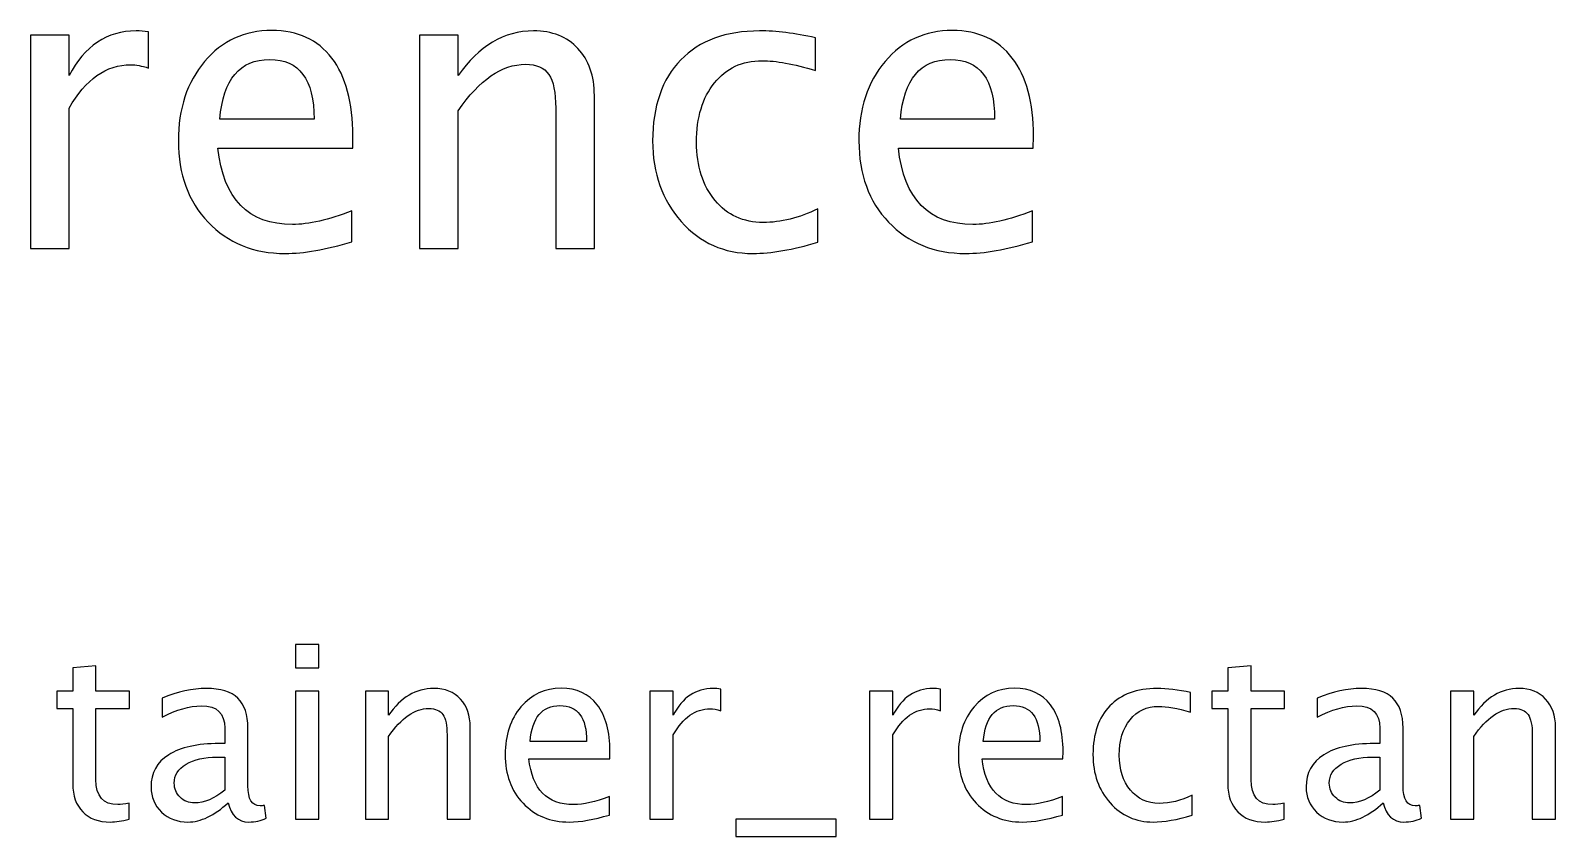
# Model space of a CAD drawing. Header units: centimetres. Extents: x -276 to 74, y -105 to 60.
# Drawn here: x 2.67 to 10.68, y 43.08 to 47.32 of the extents above; entities that cross this region are included whole.
import ezdxf

# ---------------------------------------------------------------- set-up
doc = ezdxf.new("R2010")
doc.units = ezdxf.units.CM
doc.header["$MEASUREMENT"] = 0
doc.layers.add('Layer 1', color=7, linetype='Continuous')

msp = doc.modelspace()

# ---------------------------------------------------------------- linework, layer by layer
at = {"layer": 'Layer 1'}
for points, knots in [([(2.66597, 46.17044), (2.66597, 46.17044), (2.66597, 47.29228), (2.66597, 47.29228), (2.66597, 47.29228), (2.66597, 47.29228), (2.86917, 47.29228), (2.86917, 47.29228), (2.86917, 47.29228), (2.86917, 47.29228), (2.86917, 47.08026), (2.86917, 47.08026), (2.86917, 47.08026), (2.94996, 47.23724), (3.06708, 47.31556), (3.22089, 47.31556), (3.22089, 47.31556), (3.2417, 47.31556), (3.26358, 47.31379), (3.28615, 47.31027), (3.28615, 47.31027), (3.28615, 47.31027), (3.28615, 47.12012), (3.28615, 47.12012), (3.28615, 47.12012), (3.25088, 47.13176), (3.21983, 47.13776), (3.19302, 47.13776), (3.19302, 47.13776), (3.0639, 47.13776), (2.95595, 47.06156), (2.86917, 46.90881), (2.86917, 46.90881), (2.86917, 46.90881), (2.86917, 46.17044), (2.86917, 46.17044), (2.86917, 46.17044), (2.86917, 46.17044), (2.66597, 46.17044), (2.66597, 46.17044)], [0, 0, 0, 0, 0.0909091, 0.0909091, 0.0909091, 0.0909091, 0.1818182, 0.1818182, 0.1818182, 0.1818182, 0.2727273, 0.2727273, 0.2727273, 0.2727273, 0.3636364, 0.3636364, 0.3636364, 0.3636364, 0.4545455, 0.4545455, 0.4545455, 0.4545455, 0.5454545, 0.5454545, 0.5454545, 0.5454545, 0.6363636, 0.6363636, 0.6363636, 0.6363636, 0.7272727, 0.7272727, 0.7272727, 0.7272727, 0.8181818, 0.8181818, 0.8181818, 0.8181818, 1, 1, 1, 1]), ([(4.35542, 46.20642), (4.2189, 46.1655), (4.10213, 46.14504), (4.00476, 46.14504), (4.00476, 46.14504), (3.8386, 46.14504), (3.70349, 46.20007), (3.59942, 46.30979), (3.59942, 46.30979), (3.49535, 46.4195), (3.44314, 46.56167), (3.44314, 46.73665), (3.44314, 46.73665), (3.44314, 46.90634), (3.489, 47.04568), (3.58108, 47.15469), (3.58108, 47.15469), (3.67315, 47.26335), (3.79098, 47.31768), (3.93456, 47.31768), (3.93456, 47.31768), (4.07038, 47.31768), (4.17551, 47.26934), (4.24959, 47.17268), (4.24959, 47.17268), (4.32367, 47.07602), (4.36072, 46.93914), (4.36072, 46.7617), (4.36072, 46.7617), (4.36072, 46.7617), (4.35966, 46.69961), (4.35966, 46.69961), (4.35966, 46.69961), (4.35966, 46.69961), (3.65057, 46.69961), (3.65057, 46.69961), (3.65057, 46.69961), (3.68021, 46.4315), (3.81109, 46.29744), (4.04286, 46.29744), (4.04286, 46.29744), (4.12788, 46.29744), (4.23195, 46.32143), (4.35542, 46.36941), (4.35542, 46.36941), (4.35542, 46.36941), (4.35542, 46.20642), (4.35542, 46.20642)], [0, 0, 0, 0, 0.0769231, 0.0769231, 0.0769231, 0.0769231, 0.1538462, 0.1538462, 0.1538462, 0.1538462, 0.2307692, 0.2307692, 0.2307692, 0.2307692, 0.3076923, 0.3076923, 0.3076923, 0.3076923, 0.3846154, 0.3846154, 0.3846154, 0.3846154, 0.4615385, 0.4615385, 0.4615385, 0.4615385, 0.5384615, 0.5384615, 0.5384615, 0.5384615, 0.6153846, 0.6153846, 0.6153846, 0.6153846, 0.6923077, 0.6923077, 0.6923077, 0.6923077, 0.7692308, 0.7692308, 0.7692308, 0.7692308, 0.8461538, 0.8461538, 0.8461538, 0.8461538, 1, 1, 1, 1]), ([(4.71138, 46.17044), (4.71138, 46.17044), (4.71138, 47.29228), (4.71138, 47.29228), (4.71138, 47.29228), (4.71138, 47.29228), (4.91458, 47.29228), (4.91458, 47.29228), (4.91458, 47.29228), (4.91458, 47.29228), (4.91458, 47.08026), (4.91458, 47.08026), (4.91458, 47.08026), (5.02218, 47.23724), (5.15412, 47.31556), (5.31005, 47.31556), (5.31005, 47.31556), (5.40812, 47.31556), (5.48608, 47.28487), (5.54358, 47.22313), (5.54358, 47.22313), (5.60109, 47.16175), (5.63002, 47.07884), (5.63002, 46.97513), (5.63002, 46.97513), (5.63002, 46.97513), (5.63002, 46.17044), (5.63002, 46.17044), (5.63002, 46.17044), (5.63002, 46.17044), (5.42681, 46.17044), (5.42681, 46.17044), (5.42681, 46.17044), (5.42681, 46.17044), (5.42681, 46.90881), (5.42681, 46.90881), (5.42681, 46.90881), (5.42681, 46.99206), (5.41447, 47.05133), (5.39013, 47.08661), (5.39013, 47.08661), (5.36543, 47.12224), (5.32486, 47.13987), (5.26806, 47.13987), (5.26806, 47.13987), (5.14318, 47.13987), (5.02535, 47.05838), (4.91458, 46.8954), (4.91458, 46.8954), (4.91458, 46.8954), (4.91458, 46.17044), (4.91458, 46.17044), (4.91458, 46.17044), (4.91458, 46.17044), (4.71138, 46.17044), (4.71138, 46.17044)], [0, 0, 0, 0, 0.0666667, 0.0666667, 0.0666667, 0.0666667, 0.1333333, 0.1333333, 0.1333333, 0.1333333, 0.2, 0.2, 0.2, 0.2, 0.2666667, 0.2666667, 0.2666667, 0.2666667, 0.3333333, 0.3333333, 0.3333333, 0.3333333, 0.4, 0.4, 0.4, 0.4, 0.4666667, 0.4666667, 0.4666667, 0.4666667, 0.5333333, 0.5333333, 0.5333333, 0.5333333, 0.6, 0.6, 0.6, 0.6, 0.6666667, 0.6666667, 0.6666667, 0.6666667, 0.7333333, 0.7333333, 0.7333333, 0.7333333, 0.8, 0.8, 0.8, 0.8, 0.8666667, 0.8666667, 0.8666667, 0.8666667, 1, 1, 1, 1]), ([(6.80406, 46.20431), (6.67248, 46.1648), (6.55888, 46.14504), (6.46328, 46.14504), (6.46328, 46.14504), (6.31159, 46.14504), (6.186, 46.20113), (6.08616, 46.31296), (6.08616, 46.31296), (5.98632, 46.42515), (5.93623, 46.56661), (5.93623, 46.737), (5.93623, 46.737), (5.93623, 46.91904), (5.98562, 47.06121), (6.0844, 47.16281), (6.0844, 47.16281), (6.18318, 47.26476), (6.32111, 47.31556), (6.49821, 47.31556), (6.49821, 47.31556), (6.58534, 47.31556), (6.68341, 47.30356), (6.79136, 47.27958), (6.79136, 47.27958), (6.79136, 47.27958), (6.79136, 47.10812), (6.79136, 47.10812), (6.79136, 47.10812), (6.67671, 47.14199), (6.58323, 47.15892), (6.51126, 47.15892), (6.51126, 47.15892), (6.40684, 47.15892), (6.32323, 47.11977), (6.26079, 47.0418), (6.26079, 47.0418), (6.19834, 46.96384), (6.16695, 46.85977), (6.16695, 46.72995), (6.16695, 46.72995), (6.16695, 46.604), (6.1994, 46.5024), (6.26396, 46.42444), (6.26396, 46.42444), (6.32852, 46.34683), (6.41283, 46.30802), (6.51761, 46.30802), (6.51761, 46.30802), (6.61039, 46.30802), (6.70564, 46.33201), (6.80406, 46.37999), (6.80406, 46.37999), (6.80406, 46.37999), (6.80406, 46.20431), (6.80406, 46.20431)], [0, 0, 0, 0, 0.0666667, 0.0666667, 0.0666667, 0.0666667, 0.1333333, 0.1333333, 0.1333333, 0.1333333, 0.2, 0.2, 0.2, 0.2, 0.2666667, 0.2666667, 0.2666667, 0.2666667, 0.3333333, 0.3333333, 0.3333333, 0.3333333, 0.4, 0.4, 0.4, 0.4, 0.4666667, 0.4666667, 0.4666667, 0.4666667, 0.5333333, 0.5333333, 0.5333333, 0.5333333, 0.6, 0.6, 0.6, 0.6, 0.6666667, 0.6666667, 0.6666667, 0.6666667, 0.7333333, 0.7333333, 0.7333333, 0.7333333, 0.8, 0.8, 0.8, 0.8, 0.8666667, 0.8666667, 0.8666667, 0.8666667, 1, 1, 1, 1]), ([(7.9326, 46.20642), (7.79608, 46.1655), (7.67931, 46.14504), (7.58194, 46.14504), (7.58194, 46.14504), (7.41578, 46.14504), (7.28067, 46.20007), (7.1766, 46.30979), (7.1766, 46.30979), (7.07253, 46.4195), (7.02032, 46.56167), (7.02032, 46.73665), (7.02032, 46.73665), (7.02032, 46.90634), (7.06618, 47.04568), (7.15826, 47.15469), (7.15826, 47.15469), (7.25033, 47.26335), (7.36816, 47.31768), (7.51174, 47.31768), (7.51174, 47.31768), (7.64756, 47.31768), (7.75269, 47.26934), (7.82677, 47.17268), (7.82677, 47.17268), (7.90085, 47.07602), (7.9379, 46.93914), (7.9379, 46.7617), (7.9379, 46.7617), (7.9379, 46.7617), (7.93684, 46.69961), (7.93684, 46.69961), (7.93684, 46.69961), (7.93684, 46.69961), (7.22775, 46.69961), (7.22775, 46.69961), (7.22775, 46.69961), (7.25739, 46.4315), (7.38827, 46.29744), (7.62004, 46.29744), (7.62004, 46.29744), (7.70506, 46.29744), (7.80913, 46.32143), (7.9326, 46.36941), (7.9326, 46.36941), (7.9326, 46.36941), (7.9326, 46.20642), (7.9326, 46.20642)], [0, 0, 0, 0, 0.0769231, 0.0769231, 0.0769231, 0.0769231, 0.1538462, 0.1538462, 0.1538462, 0.1538462, 0.2307692, 0.2307692, 0.2307692, 0.2307692, 0.3076923, 0.3076923, 0.3076923, 0.3076923, 0.3846154, 0.3846154, 0.3846154, 0.3846154, 0.4615385, 0.4615385, 0.4615385, 0.4615385, 0.5384615, 0.5384615, 0.5384615, 0.5384615, 0.6153846, 0.6153846, 0.6153846, 0.6153846, 0.6923077, 0.6923077, 0.6923077, 0.6923077, 0.7692308, 0.7692308, 0.7692308, 0.7692308, 0.8461538, 0.8461538, 0.8461538, 0.8461538, 1, 1, 1, 1]), ([(3.66116, 46.85201), (3.66116, 46.85201), (4.15646, 46.85201), (4.15646, 46.85201), (4.15646, 46.85201), (4.15646, 47.06085), (4.07849, 47.16527), (3.92292, 47.16527), (3.92292, 47.16527), (3.76629, 47.16527), (3.67915, 47.06085), (3.66116, 46.85201)], [0, 0, 0, 0, 0.25, 0.25, 0.25, 0.25, 0.5, 0.5, 0.5, 0.5, 1, 1, 1, 1]), ([(7.23834, 46.85201), (7.23834, 46.85201), (7.73364, 46.85201), (7.73364, 46.85201), (7.73364, 46.85201), (7.73364, 47.06085), (7.65567, 47.16527), (7.5001, 47.16527), (7.5001, 47.16527), (7.34347, 47.16527), (7.25633, 47.06085), (7.23834, 46.85201)], [0, 0, 0, 0, 0.25, 0.25, 0.25, 0.25, 0.5, 0.5, 0.5, 0.5, 1, 1, 1, 1]), ([(4.0593, 43.96673), (4.0593, 43.96673), (4.0593, 44.08865), (4.0593, 44.08865), (4.0593, 44.08865), (4.0593, 44.08865), (4.18122, 44.08865), (4.18122, 44.08865), (4.18122, 44.08865), (4.18122, 44.08865), (4.18122, 43.96673), (4.18122, 43.96673), (4.18122, 43.96673), (4.18122, 43.96673), (4.0593, 43.96673), (4.0593, 43.96673)], [0, 0, 0, 0, 0.2, 0.2, 0.2, 0.2, 0.4, 0.4, 0.4, 0.4, 0.6, 0.6, 0.6, 0.6, 1, 1, 1, 1]), ([(3.18406, 43.17065), (3.14638, 43.16028), (3.11358, 43.1552), (3.08585, 43.1552), (3.08585, 43.1552), (3.02362, 43.1552), (2.97515, 43.17298), (2.94043, 43.20854), (2.94043, 43.20854), (2.90551, 43.2441), (2.88815, 43.29342), (2.88815, 43.35671), (2.88815, 43.35671), (2.88815, 43.35671), (2.88815, 43.7521), (2.88815, 43.7521), (2.88815, 43.7521), (2.88815, 43.7521), (2.80391, 43.7521), (2.80391, 43.7521), (2.80391, 43.7521), (2.80391, 43.7521), (2.80391, 43.84354), (2.80391, 43.84354), (2.80391, 43.84354), (2.80391, 43.84354), (2.88815, 43.84354), (2.88815, 43.84354), (2.88815, 43.84354), (2.88815, 43.84354), (2.88815, 43.96525), (2.88815, 43.96525), (2.88815, 43.96525), (2.88815, 43.96525), (3.01007, 43.97689), (3.01007, 43.97689), (3.01007, 43.97689), (3.01007, 43.97689), (3.01007, 43.84354), (3.01007, 43.84354), (3.01007, 43.84354), (3.01007, 43.84354), (3.1866, 43.84354), (3.1866, 43.84354), (3.1866, 43.84354), (3.1866, 43.84354), (3.1866, 43.7521), (3.1866, 43.7521), (3.1866, 43.7521), (3.1866, 43.7521), (3.01007, 43.7521), (3.01007, 43.7521), (3.01007, 43.7521), (3.01007, 43.7521), (3.01007, 43.37872), (3.01007, 43.37872), (3.01007, 43.37872), (3.01007, 43.29067), (3.04838, 43.24664), (3.12479, 43.24664), (3.12479, 43.24664), (3.14109, 43.24664), (3.16078, 43.24939), (3.18406, 43.25468), (3.18406, 43.25468), (3.18406, 43.25468), (3.18406, 43.17065), (3.18406, 43.17065)], [0, 0, 0, 0, 0.0555556, 0.0555556, 0.0555556, 0.0555556, 0.1111111, 0.1111111, 0.1111111, 0.1111111, 0.1666667, 0.1666667, 0.1666667, 0.1666667, 0.2222222, 0.2222222, 0.2222222, 0.2222222, 0.2777778, 0.2777778, 0.2777778, 0.2777778, 0.3333333, 0.3333333, 0.3333333, 0.3333333, 0.3888889, 0.3888889, 0.3888889, 0.3888889, 0.4444444, 0.4444444, 0.4444444, 0.4444444, 0.5, 0.5, 0.5, 0.5, 0.5555556, 0.5555556, 0.5555556, 0.5555556, 0.6111111, 0.6111111, 0.6111111, 0.6111111, 0.6666667, 0.6666667, 0.6666667, 0.6666667, 0.7222222, 0.7222222, 0.7222222, 0.7222222, 0.7777778, 0.7777778, 0.7777778, 0.7777778, 0.8333333, 0.8333333, 0.8333333, 0.8333333, 0.8888889, 0.8888889, 0.8888889, 0.8888889, 1, 1, 1, 1]), ([(9.2555, 43.17065), (9.21782, 43.16028), (9.18502, 43.1552), (9.15729, 43.1552), (9.15729, 43.1552), (9.09506, 43.1552), (9.04659, 43.17298), (9.01187, 43.20854), (9.01187, 43.20854), (8.97695, 43.2441), (8.95959, 43.29342), (8.95959, 43.35671), (8.95959, 43.35671), (8.95959, 43.35671), (8.95959, 43.7521), (8.95959, 43.7521), (8.95959, 43.7521), (8.95959, 43.7521), (8.87535, 43.7521), (8.87535, 43.7521), (8.87535, 43.7521), (8.87535, 43.7521), (8.87535, 43.84354), (8.87535, 43.84354), (8.87535, 43.84354), (8.87535, 43.84354), (8.95959, 43.84354), (8.95959, 43.84354), (8.95959, 43.84354), (8.95959, 43.84354), (8.95959, 43.96525), (8.95959, 43.96525), (8.95959, 43.96525), (8.95959, 43.96525), (9.08151, 43.97689), (9.08151, 43.97689), (9.08151, 43.97689), (9.08151, 43.97689), (9.08151, 43.84354), (9.08151, 43.84354), (9.08151, 43.84354), (9.08151, 43.84354), (9.25804, 43.84354), (9.25804, 43.84354), (9.25804, 43.84354), (9.25804, 43.84354), (9.25804, 43.7521), (9.25804, 43.7521), (9.25804, 43.7521), (9.25804, 43.7521), (9.08151, 43.7521), (9.08151, 43.7521), (9.08151, 43.7521), (9.08151, 43.7521), (9.08151, 43.37872), (9.08151, 43.37872), (9.08151, 43.37872), (9.08151, 43.29067), (9.11982, 43.24664), (9.19623, 43.24664), (9.19623, 43.24664), (9.21253, 43.24664), (9.23222, 43.24939), (9.2555, 43.25468), (9.2555, 43.25468), (9.2555, 43.25468), (9.2555, 43.17065), (9.2555, 43.17065)], [0, 0, 0, 0, 0.0555556, 0.0555556, 0.0555556, 0.0555556, 0.1111111, 0.1111111, 0.1111111, 0.1111111, 0.1666667, 0.1666667, 0.1666667, 0.1666667, 0.2222222, 0.2222222, 0.2222222, 0.2222222, 0.2777778, 0.2777778, 0.2777778, 0.2777778, 0.3333333, 0.3333333, 0.3333333, 0.3333333, 0.3888889, 0.3888889, 0.3888889, 0.3888889, 0.4444444, 0.4444444, 0.4444444, 0.4444444, 0.5, 0.5, 0.5, 0.5, 0.5555556, 0.5555556, 0.5555556, 0.5555556, 0.6111111, 0.6111111, 0.6111111, 0.6111111, 0.6666667, 0.6666667, 0.6666667, 0.6666667, 0.7222222, 0.7222222, 0.7222222, 0.7222222, 0.7777778, 0.7777778, 0.7777778, 0.7777778, 0.8333333, 0.8333333, 0.8333333, 0.8333333, 0.8888889, 0.8888889, 0.8888889, 0.8888889, 1, 1, 1, 1]), ([(3.70497, 43.25617), (3.63174, 43.18886), (3.56125, 43.1552), (3.49352, 43.1552), (3.49352, 43.1552), (3.43785, 43.1552), (3.39149, 43.17256), (3.35488, 43.20748), (3.35488, 43.20748), (3.31805, 43.24241), (3.29963, 43.28643), (3.29963, 43.33956), (3.29963, 43.33956), (3.29963, 43.41301), (3.33053, 43.46953), (3.39234, 43.5089), (3.39234, 43.5089), (3.45415, 43.54827), (3.54284, 43.56795), (3.65841, 43.56795), (3.65841, 43.56795), (3.65841, 43.56795), (3.68698, 43.56795), (3.68698, 43.56795), (3.68698, 43.56795), (3.68698, 43.56795), (3.68698, 43.64902), (3.68698, 43.64902), (3.68698, 43.64902), (3.68698, 43.72712), (3.64634, 43.76607), (3.56485, 43.76607), (3.56485, 43.76607), (3.50177, 43.76607), (3.43277, 43.74617), (3.35805, 43.70638), (3.35805, 43.70638), (3.35805, 43.70638), (3.35805, 43.80671), (3.35805, 43.80671), (3.35805, 43.80671), (3.44018, 43.84058), (3.51765, 43.85751), (3.59025, 43.85751), (3.59025, 43.85751), (3.66497, 43.85751), (3.72021, 43.84058), (3.75556, 43.8065), (3.75556, 43.8065), (3.79112, 43.77242), (3.8089, 43.71993), (3.8089, 43.64902), (3.8089, 43.64902), (3.8089, 43.64902), (3.8089, 43.34485), (3.8089, 43.34485), (3.8089, 43.34485), (3.8089, 43.27522), (3.83028, 43.24029), (3.87325, 43.24029), (3.87325, 43.24029), (3.87854, 43.24029), (3.88637, 43.24114), (3.89674, 43.24283), (3.89674, 43.24283), (3.89674, 43.24283), (3.90542, 43.1751), (3.90542, 43.1751), (3.90542, 43.1751), (3.87769, 43.16176), (3.84721, 43.1552), (3.81377, 43.1552), (3.81377, 43.1552), (3.75683, 43.1552), (3.72064, 43.18886), (3.70497, 43.25617)], [0, 0, 0, 0, 0.05, 0.05, 0.05, 0.05, 0.1, 0.1, 0.1, 0.1, 0.15, 0.15, 0.15, 0.15, 0.2, 0.2, 0.2, 0.2, 0.25, 0.25, 0.25, 0.25, 0.3, 0.3, 0.3, 0.3, 0.35, 0.35, 0.35, 0.35, 0.4, 0.4, 0.4, 0.4, 0.45, 0.45, 0.45, 0.45, 0.5, 0.5, 0.5, 0.5, 0.55, 0.55, 0.55, 0.55, 0.6, 0.6, 0.6, 0.6, 0.65, 0.65, 0.65, 0.65, 0.7, 0.7, 0.7, 0.7, 0.75, 0.75, 0.75, 0.75, 0.8, 0.8, 0.8, 0.8, 0.85, 0.85, 0.85, 0.85, 0.9, 0.9, 0.9, 0.9, 1, 1, 1, 1]), ([(4.42633, 43.17044), (4.42633, 43.17044), (4.42633, 43.84354), (4.42633, 43.84354), (4.42633, 43.84354), (4.42633, 43.84354), (4.54825, 43.84354), (4.54825, 43.84354), (4.54825, 43.84354), (4.54825, 43.84354), (4.54825, 43.71633), (4.54825, 43.71633), (4.54825, 43.71633), (4.61281, 43.81052), (4.69197, 43.85751), (4.78553, 43.85751), (4.78553, 43.85751), (4.84437, 43.85751), (4.89115, 43.8391), (4.92565, 43.80205), (4.92565, 43.80205), (4.96015, 43.76522), (4.97751, 43.71548), (4.97751, 43.65325), (4.97751, 43.65325), (4.97751, 43.65325), (4.97751, 43.17044), (4.97751, 43.17044), (4.97751, 43.17044), (4.97751, 43.17044), (4.85559, 43.17044), (4.85559, 43.17044), (4.85559, 43.17044), (4.85559, 43.17044), (4.85559, 43.61346), (4.85559, 43.61346), (4.85559, 43.61346), (4.85559, 43.66341), (4.84818, 43.69897), (4.83358, 43.72014), (4.83358, 43.72014), (4.81876, 43.74152), (4.79442, 43.7521), (4.76034, 43.7521), (4.76034, 43.7521), (4.68541, 43.7521), (4.61471, 43.70321), (4.54825, 43.60542), (4.54825, 43.60542), (4.54825, 43.60542), (4.54825, 43.17044), (4.54825, 43.17044), (4.54825, 43.17044), (4.54825, 43.17044), (4.42633, 43.17044), (4.42633, 43.17044)], [0, 0, 0, 0, 0.0666667, 0.0666667, 0.0666667, 0.0666667, 0.1333333, 0.1333333, 0.1333333, 0.1333333, 0.2, 0.2, 0.2, 0.2, 0.2666667, 0.2666667, 0.2666667, 0.2666667, 0.3333333, 0.3333333, 0.3333333, 0.3333333, 0.4, 0.4, 0.4, 0.4, 0.4666667, 0.4666667, 0.4666667, 0.4666667, 0.5333333, 0.5333333, 0.5333333, 0.5333333, 0.6, 0.6, 0.6, 0.6, 0.6666667, 0.6666667, 0.6666667, 0.6666667, 0.7333333, 0.7333333, 0.7333333, 0.7333333, 0.8, 0.8, 0.8, 0.8, 0.8666667, 0.8666667, 0.8666667, 0.8666667, 1, 1, 1, 1]), ([(5.70861, 43.19203), (5.6267, 43.16748), (5.55663, 43.1552), (5.49821, 43.1552), (5.49821, 43.1552), (5.39852, 43.1552), (5.31745, 43.18822), (5.25501, 43.25405), (5.25501, 43.25405), (5.19257, 43.31988), (5.16124, 43.40518), (5.16124, 43.51017), (5.16124, 43.51017), (5.16124, 43.61198), (5.18876, 43.69559), (5.244, 43.76099), (5.244, 43.76099), (5.29925, 43.82618), (5.36994, 43.85878), (5.45609, 43.85878), (5.45609, 43.85878), (5.53758, 43.85878), (5.60066, 43.82978), (5.64511, 43.77179), (5.64511, 43.77179), (5.68956, 43.71379), (5.71179, 43.63166), (5.71179, 43.52519), (5.71179, 43.52519), (5.71179, 43.52519), (5.71115, 43.48794), (5.71115, 43.48794), (5.71115, 43.48794), (5.71115, 43.48794), (5.2857, 43.48794), (5.2857, 43.48794), (5.2857, 43.48794), (5.30348, 43.32707), (5.38201, 43.24664), (5.52107, 43.24664), (5.52107, 43.24664), (5.57209, 43.24664), (5.63453, 43.26103), (5.70861, 43.28982), (5.70861, 43.28982), (5.70861, 43.28982), (5.70861, 43.19203), (5.70861, 43.19203)], [0, 0, 0, 0, 0.0769231, 0.0769231, 0.0769231, 0.0769231, 0.1538462, 0.1538462, 0.1538462, 0.1538462, 0.2307692, 0.2307692, 0.2307692, 0.2307692, 0.3076923, 0.3076923, 0.3076923, 0.3076923, 0.3846154, 0.3846154, 0.3846154, 0.3846154, 0.4615385, 0.4615385, 0.4615385, 0.4615385, 0.5384615, 0.5384615, 0.5384615, 0.5384615, 0.6153846, 0.6153846, 0.6153846, 0.6153846, 0.6923077, 0.6923077, 0.6923077, 0.6923077, 0.7692308, 0.7692308, 0.7692308, 0.7692308, 0.8461538, 0.8461538, 0.8461538, 0.8461538, 1, 1, 1, 1]), ([(5.92218, 43.17044), (5.92218, 43.17044), (5.92218, 43.84354), (5.92218, 43.84354), (5.92218, 43.84354), (5.92218, 43.84354), (6.0441, 43.84354), (6.0441, 43.84354), (6.0441, 43.84354), (6.0441, 43.84354), (6.0441, 43.71633), (6.0441, 43.71633), (6.0441, 43.71633), (6.09257, 43.81052), (6.16285, 43.85751), (6.25513, 43.85751), (6.25513, 43.85751), (6.26762, 43.85751), (6.28074, 43.85645), (6.29429, 43.85434), (6.29429, 43.85434), (6.29429, 43.85434), (6.29429, 43.74025), (6.29429, 43.74025), (6.29429, 43.74025), (6.27312, 43.74723), (6.2545, 43.75083), (6.23841, 43.75083), (6.23841, 43.75083), (6.16094, 43.75083), (6.09617, 43.70511), (6.0441, 43.61346), (6.0441, 43.61346), (6.0441, 43.61346), (6.0441, 43.17044), (6.0441, 43.17044), (6.0441, 43.17044), (6.0441, 43.17044), (5.92218, 43.17044), (5.92218, 43.17044)], [0, 0, 0, 0, 0.0909091, 0.0909091, 0.0909091, 0.0909091, 0.1818182, 0.1818182, 0.1818182, 0.1818182, 0.2727273, 0.2727273, 0.2727273, 0.2727273, 0.3636364, 0.3636364, 0.3636364, 0.3636364, 0.4545455, 0.4545455, 0.4545455, 0.4545455, 0.5454545, 0.5454545, 0.5454545, 0.5454545, 0.6363636, 0.6363636, 0.6363636, 0.6363636, 0.7272727, 0.7272727, 0.7272727, 0.7272727, 0.8181818, 0.8181818, 0.8181818, 0.8181818, 1, 1, 1, 1]), ([(7.07682, 43.17044), (7.07682, 43.17044), (7.07682, 43.84354), (7.07682, 43.84354), (7.07682, 43.84354), (7.07682, 43.84354), (7.19874, 43.84354), (7.19874, 43.84354), (7.19874, 43.84354), (7.19874, 43.84354), (7.19874, 43.71633), (7.19874, 43.71633), (7.19874, 43.71633), (7.24721, 43.81052), (7.31749, 43.85751), (7.40977, 43.85751), (7.40977, 43.85751), (7.42226, 43.85751), (7.43538, 43.85645), (7.44893, 43.85434), (7.44893, 43.85434), (7.44893, 43.85434), (7.44893, 43.74025), (7.44893, 43.74025), (7.44893, 43.74025), (7.42776, 43.74723), (7.40914, 43.75083), (7.39305, 43.75083), (7.39305, 43.75083), (7.31558, 43.75083), (7.25081, 43.70511), (7.19874, 43.61346), (7.19874, 43.61346), (7.19874, 43.61346), (7.19874, 43.17044), (7.19874, 43.17044), (7.19874, 43.17044), (7.19874, 43.17044), (7.07682, 43.17044), (7.07682, 43.17044)], [0, 0, 0, 0, 0.0909091, 0.0909091, 0.0909091, 0.0909091, 0.1818182, 0.1818182, 0.1818182, 0.1818182, 0.2727273, 0.2727273, 0.2727273, 0.2727273, 0.3636364, 0.3636364, 0.3636364, 0.3636364, 0.4545455, 0.4545455, 0.4545455, 0.4545455, 0.5454545, 0.5454545, 0.5454545, 0.5454545, 0.6363636, 0.6363636, 0.6363636, 0.6363636, 0.7272727, 0.7272727, 0.7272727, 0.7272727, 0.8181818, 0.8181818, 0.8181818, 0.8181818, 1, 1, 1, 1]), ([(8.09049, 43.19203), (8.00858, 43.16748), (7.93851, 43.1552), (7.88009, 43.1552), (7.88009, 43.1552), (7.7804, 43.1552), (7.69933, 43.18822), (7.63689, 43.25405), (7.63689, 43.25405), (7.57445, 43.31988), (7.54312, 43.40518), (7.54312, 43.51017), (7.54312, 43.51017), (7.54312, 43.61198), (7.57064, 43.69559), (7.62588, 43.76099), (7.62588, 43.76099), (7.68113, 43.82618), (7.75182, 43.85878), (7.83797, 43.85878), (7.83797, 43.85878), (7.91946, 43.85878), (7.98254, 43.82978), (8.02699, 43.77179), (8.02699, 43.77179), (8.07144, 43.71379), (8.09367, 43.63166), (8.09367, 43.52519), (8.09367, 43.52519), (8.09367, 43.52519), (8.09303, 43.48794), (8.09303, 43.48794), (8.09303, 43.48794), (8.09303, 43.48794), (7.66758, 43.48794), (7.66758, 43.48794), (7.66758, 43.48794), (7.68536, 43.32707), (7.76389, 43.24664), (7.90295, 43.24664), (7.90295, 43.24664), (7.95397, 43.24664), (8.01641, 43.26103), (8.09049, 43.28982), (8.09049, 43.28982), (8.09049, 43.28982), (8.09049, 43.19203), (8.09049, 43.19203)], [0, 0, 0, 0, 0.0769231, 0.0769231, 0.0769231, 0.0769231, 0.1538462, 0.1538462, 0.1538462, 0.1538462, 0.2307692, 0.2307692, 0.2307692, 0.2307692, 0.3076923, 0.3076923, 0.3076923, 0.3076923, 0.3846154, 0.3846154, 0.3846154, 0.3846154, 0.4615385, 0.4615385, 0.4615385, 0.4615385, 0.5384615, 0.5384615, 0.5384615, 0.5384615, 0.6153846, 0.6153846, 0.6153846, 0.6153846, 0.6923077, 0.6923077, 0.6923077, 0.6923077, 0.7692308, 0.7692308, 0.7692308, 0.7692308, 0.8461538, 0.8461538, 0.8461538, 0.8461538, 1, 1, 1, 1]), ([(8.77142, 43.19076), (8.69247, 43.16705), (8.62431, 43.1552), (8.56695, 43.1552), (8.56695, 43.1552), (8.47593, 43.1552), (8.40058, 43.18886), (8.34068, 43.25595), (8.34068, 43.25595), (8.28078, 43.32326), (8.25072, 43.40814), (8.25072, 43.51038), (8.25072, 43.51038), (8.25072, 43.6196), (8.28035, 43.7049), (8.33962, 43.76586), (8.33962, 43.76586), (8.39889, 43.82703), (8.48165, 43.85751), (8.58791, 43.85751), (8.58791, 43.85751), (8.64019, 43.85751), (8.69903, 43.85031), (8.7638, 43.83592), (8.7638, 43.83592), (8.7638, 43.83592), (8.7638, 43.73305), (8.7638, 43.73305), (8.7638, 43.73305), (8.69501, 43.75337), (8.63892, 43.76353), (8.59574, 43.76353), (8.59574, 43.76353), (8.53308, 43.76353), (8.48292, 43.74004), (8.44545, 43.69326), (8.44545, 43.69326), (8.40799, 43.64648), (8.38915, 43.58404), (8.38915, 43.50614), (8.38915, 43.50614), (8.38915, 43.43058), (8.40862, 43.36962), (8.44736, 43.32284), (8.44736, 43.32284), (8.48609, 43.27627), (8.53668, 43.25299), (8.59955, 43.25299), (8.59955, 43.25299), (8.65522, 43.25299), (8.71237, 43.26738), (8.77142, 43.29617), (8.77142, 43.29617), (8.77142, 43.29617), (8.77142, 43.19076), (8.77142, 43.19076)], [0, 0, 0, 0, 0.0666667, 0.0666667, 0.0666667, 0.0666667, 0.1333333, 0.1333333, 0.1333333, 0.1333333, 0.2, 0.2, 0.2, 0.2, 0.2666667, 0.2666667, 0.2666667, 0.2666667, 0.3333333, 0.3333333, 0.3333333, 0.3333333, 0.4, 0.4, 0.4, 0.4, 0.4666667, 0.4666667, 0.4666667, 0.4666667, 0.5333333, 0.5333333, 0.5333333, 0.5333333, 0.6, 0.6, 0.6, 0.6, 0.6666667, 0.6666667, 0.6666667, 0.6666667, 0.7333333, 0.7333333, 0.7333333, 0.7333333, 0.8, 0.8, 0.8, 0.8, 0.8666667, 0.8666667, 0.8666667, 0.8666667, 1, 1, 1, 1]), ([(9.77641, 43.25617), (9.70318, 43.18886), (9.63269, 43.1552), (9.56496, 43.1552), (9.56496, 43.1552), (9.50929, 43.1552), (9.46293, 43.17256), (9.42632, 43.20748), (9.42632, 43.20748), (9.38949, 43.24241), (9.37107, 43.28643), (9.37107, 43.33956), (9.37107, 43.33956), (9.37107, 43.41301), (9.40197, 43.46953), (9.46378, 43.5089), (9.46378, 43.5089), (9.52559, 43.54827), (9.61428, 43.56795), (9.72985, 43.56795), (9.72985, 43.56795), (9.72985, 43.56795), (9.75842, 43.56795), (9.75842, 43.56795), (9.75842, 43.56795), (9.75842, 43.56795), (9.75842, 43.64902), (9.75842, 43.64902), (9.75842, 43.64902), (9.75842, 43.72712), (9.71778, 43.76607), (9.63629, 43.76607), (9.63629, 43.76607), (9.57321, 43.76607), (9.50421, 43.74617), (9.42949, 43.70638), (9.42949, 43.70638), (9.42949, 43.70638), (9.42949, 43.80671), (9.42949, 43.80671), (9.42949, 43.80671), (9.51162, 43.84058), (9.58909, 43.85751), (9.66169, 43.85751), (9.66169, 43.85751), (9.73641, 43.85751), (9.79165, 43.84058), (9.827, 43.8065), (9.827, 43.8065), (9.86256, 43.77242), (9.88034, 43.71993), (9.88034, 43.64902), (9.88034, 43.64902), (9.88034, 43.64902), (9.88034, 43.34485), (9.88034, 43.34485), (9.88034, 43.34485), (9.88034, 43.27522), (9.90172, 43.24029), (9.94469, 43.24029), (9.94469, 43.24029), (9.94998, 43.24029), (9.95781, 43.24114), (9.96818, 43.24283), (9.96818, 43.24283), (9.96818, 43.24283), (9.97686, 43.1751), (9.97686, 43.1751), (9.97686, 43.1751), (9.94913, 43.16176), (9.91865, 43.1552), (9.88521, 43.1552), (9.88521, 43.1552), (9.82827, 43.1552), (9.79208, 43.18886), (9.77641, 43.25617)], [0, 0, 0, 0, 0.05, 0.05, 0.05, 0.05, 0.1, 0.1, 0.1, 0.1, 0.15, 0.15, 0.15, 0.15, 0.2, 0.2, 0.2, 0.2, 0.25, 0.25, 0.25, 0.25, 0.3, 0.3, 0.3, 0.3, 0.35, 0.35, 0.35, 0.35, 0.4, 0.4, 0.4, 0.4, 0.45, 0.45, 0.45, 0.45, 0.5, 0.5, 0.5, 0.5, 0.55, 0.55, 0.55, 0.55, 0.6, 0.6, 0.6, 0.6, 0.65, 0.65, 0.65, 0.65, 0.7, 0.7, 0.7, 0.7, 0.75, 0.75, 0.75, 0.75, 0.8, 0.8, 0.8, 0.8, 0.85, 0.85, 0.85, 0.85, 0.9, 0.9, 0.9, 0.9, 1, 1, 1, 1]), ([(10.13074, 43.17044), (10.13074, 43.17044), (10.13074, 43.84354), (10.13074, 43.84354), (10.13074, 43.84354), (10.13074, 43.84354), (10.25266, 43.84354), (10.25266, 43.84354), (10.25266, 43.84354), (10.25266, 43.84354), (10.25266, 43.71633), (10.25266, 43.71633), (10.25266, 43.71633), (10.31722, 43.81052), (10.39638, 43.85751), (10.48994, 43.85751), (10.48994, 43.85751), (10.54878, 43.85751), (10.59556, 43.8391), (10.63006, 43.80205), (10.63006, 43.80205), (10.66456, 43.76522), (10.68192, 43.71548), (10.68192, 43.65325), (10.68192, 43.65325), (10.68192, 43.65325), (10.68192, 43.17044), (10.68192, 43.17044), (10.68192, 43.17044), (10.68192, 43.17044), (10.56, 43.17044), (10.56, 43.17044), (10.56, 43.17044), (10.56, 43.17044), (10.56, 43.61346), (10.56, 43.61346), (10.56, 43.61346), (10.56, 43.66341), (10.55259, 43.69897), (10.53799, 43.72014), (10.53799, 43.72014), (10.52317, 43.74152), (10.49883, 43.7521), (10.46475, 43.7521), (10.46475, 43.7521), (10.38982, 43.7521), (10.31912, 43.70321), (10.25266, 43.60542), (10.25266, 43.60542), (10.25266, 43.60542), (10.25266, 43.17044), (10.25266, 43.17044), (10.25266, 43.17044), (10.25266, 43.17044), (10.13074, 43.17044), (10.13074, 43.17044)], [0, 0, 0, 0, 0.0666667, 0.0666667, 0.0666667, 0.0666667, 0.1333333, 0.1333333, 0.1333333, 0.1333333, 0.2, 0.2, 0.2, 0.2, 0.2666667, 0.2666667, 0.2666667, 0.2666667, 0.3333333, 0.3333333, 0.3333333, 0.3333333, 0.4, 0.4, 0.4, 0.4, 0.4666667, 0.4666667, 0.4666667, 0.4666667, 0.5333333, 0.5333333, 0.5333333, 0.5333333, 0.6, 0.6, 0.6, 0.6, 0.6666667, 0.6666667, 0.6666667, 0.6666667, 0.7333333, 0.7333333, 0.7333333, 0.7333333, 0.8, 0.8, 0.8, 0.8, 0.8666667, 0.8666667, 0.8666667, 0.8666667, 1, 1, 1, 1]), ([(4.0593, 43.17044), (4.0593, 43.17044), (4.0593, 43.84354), (4.0593, 43.84354), (4.0593, 43.84354), (4.0593, 43.84354), (4.18122, 43.84354), (4.18122, 43.84354), (4.18122, 43.84354), (4.18122, 43.84354), (4.18122, 43.17044), (4.18122, 43.17044), (4.18122, 43.17044), (4.18122, 43.17044), (4.0593, 43.17044), (4.0593, 43.17044)], [0, 0, 0, 0, 0.2, 0.2, 0.2, 0.2, 0.4, 0.4, 0.4, 0.4, 0.6, 0.6, 0.6, 0.6, 1, 1, 1, 1]), ([(5.29205, 43.57938), (5.29205, 43.57938), (5.58923, 43.57938), (5.58923, 43.57938), (5.58923, 43.57938), (5.58923, 43.70469), (5.54245, 43.76734), (5.44911, 43.76734), (5.44911, 43.76734), (5.35513, 43.76734), (5.30285, 43.70469), (5.29205, 43.57938)], [0, 0, 0, 0, 0.25, 0.25, 0.25, 0.25, 0.5, 0.5, 0.5, 0.5, 1, 1, 1, 1]), ([(7.67393, 43.57938), (7.67393, 43.57938), (7.97111, 43.57938), (7.97111, 43.57938), (7.97111, 43.57938), (7.97111, 43.70469), (7.92433, 43.76734), (7.83099, 43.76734), (7.83099, 43.76734), (7.73701, 43.76734), (7.68473, 43.70469), (7.67393, 43.57938)], [0, 0, 0, 0, 0.25, 0.25, 0.25, 0.25, 0.5, 0.5, 0.5, 0.5, 1, 1, 1, 1]), ([(3.68698, 43.32263), (3.68698, 43.32263), (3.68698, 43.49556), (3.68698, 43.49556), (3.68698, 43.49556), (3.68698, 43.49556), (3.64782, 43.49683), (3.64782, 43.49683), (3.64782, 43.49683), (3.58009, 43.49683), (3.52548, 43.48434), (3.48378, 43.45937), (3.48378, 43.45937), (3.44229, 43.43418), (3.42155, 43.40095), (3.42155, 43.35946), (3.42155, 43.35946), (3.42155, 43.33046), (3.43192, 43.30591), (3.45245, 43.2858), (3.45245, 43.2858), (3.4732, 43.26569), (3.49839, 43.25553), (3.52823, 43.25553), (3.52823, 43.25553), (3.57903, 43.25553), (3.63195, 43.27797), (3.68698, 43.32263)], [0, 0, 0, 0, 0.125, 0.125, 0.125, 0.125, 0.25, 0.25, 0.25, 0.25, 0.375, 0.375, 0.375, 0.375, 0.5, 0.5, 0.5, 0.5, 0.625, 0.625, 0.625, 0.625, 0.75, 0.75, 0.75, 0.75, 1, 1, 1, 1]), ([(9.75842, 43.32263), (9.75842, 43.32263), (9.75842, 43.49556), (9.75842, 43.49556), (9.75842, 43.49556), (9.75842, 43.49556), (9.71926, 43.49683), (9.71926, 43.49683), (9.71926, 43.49683), (9.65153, 43.49683), (9.59692, 43.48434), (9.55522, 43.45937), (9.55522, 43.45937), (9.51373, 43.43418), (9.49299, 43.40095), (9.49299, 43.35946), (9.49299, 43.35946), (9.49299, 43.33046), (9.50336, 43.30591), (9.52389, 43.2858), (9.52389, 43.2858), (9.54464, 43.26569), (9.56983, 43.25553), (9.59967, 43.25553), (9.59967, 43.25553), (9.65047, 43.25553), (9.70339, 43.27797), (9.75842, 43.32263)], [0, 0, 0, 0, 0.125, 0.125, 0.125, 0.125, 0.25, 0.25, 0.25, 0.25, 0.375, 0.375, 0.375, 0.375, 0.5, 0.5, 0.5, 0.5, 0.625, 0.625, 0.625, 0.625, 0.75, 0.75, 0.75, 0.75, 1, 1, 1, 1]), ([(6.37324, 43.079), (6.37324, 43.079), (6.37324, 43.17044), (6.37324, 43.17044), (6.37324, 43.17044), (6.37324, 43.17044), (6.90156, 43.17044), (6.90156, 43.17044), (6.90156, 43.17044), (6.90156, 43.17044), (6.90156, 43.079), (6.90156, 43.079), (6.90156, 43.079), (6.90156, 43.079), (6.37324, 43.079), (6.37324, 43.079)], [0, 0, 0, 0, 0.2, 0.2, 0.2, 0.2, 0.4, 0.4, 0.4, 0.4, 0.6, 0.6, 0.6, 0.6, 1, 1, 1, 1])]:
    msp.add_open_spline(points, degree=3, knots=knots, dxfattribs=at)

doc.saveas('drawing.dxf')
